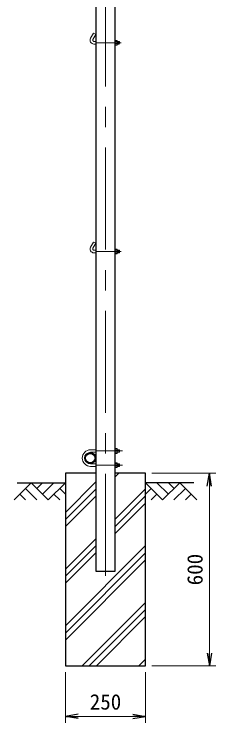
# Model space of a CAD drawing. Units: millimetres, scale not verified. Extents: x -4200 to 4200, y -2970 to 2970.
# Drawn here: x -328 to 301, y -1317 to 889 of the extents above; entities that cross this region are included whole.
import ezdxf
from ezdxf.enums import TextEntityAlignment as Align

# ---------------------------------------------------------------- set-up
doc = ezdxf.new("R2010")
doc.units = ezdxf.units.MM
doc.header["$LTSCALE"] = 10
doc.linetypes.add('USER1', pattern=[50.8, 31.75, -6.35, 6.35, -6.35])
for name, color, linetype, lineweight in [('0-0_D-STR1', 1, 'Continuous', 25), ('0-1_D-STR3', 3, 'Continuous', 13), ('0-2_D-BMK', 2, 'USER1', 13), ('0-4_D-STR-DIM', 7, 'Continuous', 13), ('0-7_D-DCR-HCH', 7, 'Continuous', 13), ('0-8_D-STR4', 7, 'Continuous', 25), ('0-9_D-BGD', 7, 'Continuous', 25)]:
    doc.layers.add(name, color=color, linetype=linetype, lineweight=lineweight)
doc.layers.add('0-5_0', color=7, linetype='Continuous')
doc.styles.add('ＭＳ ゴシック', font='')
doc.styles.get('ＭＳ ゴシック').set_extended_font_data('MS Gothic')

# ---------------------------------------------------------------- blocks, each defined once
blk = doc.blocks.new('_Open')
at = {"layer": '0-5_0'}
blk.add_line((-10, 1.667), (0, 0), dxfattribs=at)
blk.add_lwpolyline([(-10, -1.667), (0, 0), (-10, 0)], dxfattribs=at)

msp = doc.modelspace()

# ---------------------------------------------------------------- linework, layer by layer
at = {"layer": '0-0_D-STR1'}
msp.add_lwpolyline([(-73.4, 1476.23), (-73.4, -844.77), (-12.9, -844.77), (-12.9, 1476.23)], dxfattribs=at)
for radius in [17, 14.7]:
    msp.add_circle((-90.4, -492.77), radius, dxfattribs=at)
at = {"layer": '0-1_D-STR3'}
for p, q in [((-80.33, 829.82), (-89.33, 814.23)), ((-73.4, 825.82), (-82.4, 810.23)), ((-73.4, 825.82), (-80.33, 829.82)), ((-78.94, 804.23), (-73.4, 804.23)), ((-78.94, 796.23), (-73.4, 796.23)), ((-12.9, 807.73), (-12.9, 792.73)), ((-12.9, 807.73), (-7.1, 807.73)), ((-7.1, 803.98), (-12.9, 803.98)), ((-7.1, 796.48), (-12.9, 796.48)), ((-6.4, 806.15), (-6.4, 794.58)), ((-6.4, 804.23), (-0.14, 804.23)), ((-6.4, 803.53), (0.56, 803.53)), ((-6.4, 796.93), (0.56, 796.93)), ((-6.4, 796.23), (-0.14, 796.23)), ((-0.14, 804.23), (-0.14, 796.23)), ((1.06, 803.03), (-0.14, 804.23)), ((-0.14, 796.23), (1.06, 797.43)), ((1.06, 803.03), (1.06, 797.43)), ((1.06, 803.03), (1.06, 797.43)), ((-12.9, 792.73), (-7.1, 792.73)), ((-80.33, 179.82), (-89.33, 164.23)), ((-73.4, 175.82), (-80.33, 179.82)), ((-73.4, 175.82), (-82.4, 160.23)), ((-12.9, 157.73), (-12.9, 142.73)), ((-12.9, 157.73), (-7.1, 157.73)), ((-6.4, 156.15), (-6.4, 144.58)), ((-78.94, 154.23), (-73.4, 154.23)), ((-78.94, 146.23), (-73.4, 146.23)), ((-7.1, 153.98), (-12.9, 153.98)), ((-7.1, 146.48), (-12.9, 146.48)), ((-12.9, 142.73), (-7.1, 142.73)), ((-6.4, 154.23), (-0.14, 154.23)), ((-6.4, 153.53), (0.56, 153.53)), ((-6.4, 146.93), (0.56, 146.93)), ((-6.4, 146.23), (-0.14, 146.23)), ((-0.14, 154.23), (-0.14, 146.23)), ((1.06, 153.03), (-0.14, 154.23)), ((-0.14, 146.23), (1.06, 147.43)), ((1.06, 153.03), (1.06, 147.43)), ((1.06, 153.03), (1.06, 147.43)), ((-12.9, -463.27), (-7.1, -463.27)), ((-89.4, -466.77), (-73.4, -466.77)), ((-89.4, -474.77), (-73.4, -474.77)), ((-7.1, -467.02), (-12.9, -467.02)), ((-7.1, -474.52), (-12.9, -474.52)), ((-6.4, -464.85), (-6.4, -476.42)), ((-6.4, -466.77), (-0.6, -466.77)), ((-6.4, -467.47), (0.1, -467.47)), ((-6.4, -474.07), (0.1, -474.07)), ((-6.4, -474.77), (-0.6, -474.77)), ((-0.6, -466.77), (0.6, -467.97)), ((-0.6, -474.77), (-0.6, -466.77)), ((0.6, -473.57), (-0.6, -474.77)), ((0.6, -473.57), (0.6, -467.97)), ((-12.9, -522.27), (-12.9, -507.27)), ((-12.9, -507.27), (-7.1, -507.27)), ((-89.4, -510.77), (-73.4, -510.77)), ((-89.4, -518.77), (-73.4, -518.77)), ((-7.1, -511.02), (-12.9, -511.02)), ((-7.1, -518.52), (-12.9, -518.52)), ((-12.9, -522.27), (-7.1, -522.27)), ((-6.4, -520.69), (-6.4, -509.13)), ((-6.4, -510.77), (-0.6, -510.77)), ((-6.4, -511.47), (0.1, -511.47)), ((-6.4, -518.07), (0.1, -518.07)), ((-6.4, -518.77), (-0.6, -518.77)), ((-0.6, -510.77), (0.6, -511.97)), ((0.6, -517.57), (0.6, -511.97))]:
    msp.add_line(p, q, dxfattribs=at)
for points in [[(-12.9, -463.27), (-12.9, -478.27), (-7.1, -478.27)], [(0.6, -517.57), (-0.6, -518.77), (-0.6, -510.77)]]:
    msp.add_lwpolyline(points, dxfattribs=at)
for centre, radius, start, end in [((-78.94, 808.23), 12, 150, 270), ((-78.94, 808.23), 4, 150, 270), ((-16.8, 800.23), 10.39, 338.85295, 21.14705), ((-9.2, 805.85), 2.81, 318.21899, 41.78101), ((-9.26, 794.6), 2.86, 319.0514, 40.9486), ((-78.94, 158.23), 12, 150, 270), ((-78.94, 158.23), 4, 150, 270), ((-9.2, 155.85), 2.81, 318.21899, 41.78101), ((-16.8, 150.23), 10.39, 338.85295, 21.14705), ((-9.26, 144.6), 2.86, 319.0514, 40.9486), ((-9.2, -465.15), 2.81, 318.21899, 41.78101), ((-89.4, -492.77), 26, 90, 270), ((-89.4, -492.77), 18, 90, 270), ((-16.8, -470.77), 10.39, 338.85295, 21.14705), ((-9.26, -476.4), 2.86, 319.0514, 40.9486), ((-9.26, -509.15), 2.86, 319.0514, 40.9486), ((-16.8, -514.77), 10.39, 338.85295, 21.14705), ((-9.2, -520.4), 2.81, 318.21899, 41.78101)]:
    msp.add_arc(centre, radius, start, end, dxfattribs=at)
at = {"layer": '0-2_D-BMK'}
for p, q in [((-43.15, -859.77), (-43.15, 1500.23)), ((-73.4, 800.23), (5.95, 800.23)), ((-73.4, 150.23), (5.95, 150.23)), ((-73.4, -470.77), (10.19, -470.77)), ((-73.4, -514.77), (10.19, -514.77))]:
    msp.add_line(p, q, dxfattribs=at)
at = {"layer": '0-4_D-STR-DIM'}
for p, q in [((101.85, -539.77), (300.86, -539.77)), ((280.86, -1099.77), (280.86, -579.77)), ((101.85, -1139.77), (300.86, -1139.77)), ((-168.15, -1159.77), (-168.15, -1317.09)), ((81.85, -1159.77), (81.85, -1317.09)), ((-128.15, -1297.09), (41.85, -1297.09))]:
    msp.add_line(p, q, dxfattribs=at)
at = {"layer": '0-7_D-DCR-HCH'}
for p, q in [((-12.9, -550.76), (-1.91, -539.77)), ((-274.58, -569.77), (-327.79, -622.99)), ((-274.58, -569.77), (-221.36, -622.99)), ((-256.84, -587.51), (-239.1, -569.77)), ((-239.1, -605.25), (-203.63, -569.77)), ((-221.36, -622.99), (-168.15, -569.77)), ((-168.15, -661.82), (-73.4, -567.07)), ((135.06, -622.99), (81.85, -569.77)), ((152.8, -605.25), (117.32, -569.77)), ((188.27, -569.77), (135.06, -622.99)), ((170.63, -587.6), (152.8, -569.77)), ((188.27, -569.77), (241.48, -622.99)), ((-292.31, -587.51), (-256.68, -622.99)), ((-185.89, -587.51), (-168.15, -605.17)), ((-168.15, -683.92), (-73.4, -589.17)), ((-12.9, -683.34), (81.85, -588.59)), ((99.59, -587.51), (81.85, -605.17)), ((206.01, -587.51), (170.37, -622.99)), ((-310.05, -605.25), (-292.23, -622.99)), ((-203.63, -605.25), (-185.81, -622.99)), ((-168.15, -706.01), (-73.4, -611.26)), ((-12.9, -705.44), (81.85, -610.69)), ((117.32, -605.25), (99.5, -622.99)), ((223.75, -605.25), (205.93, -622.99)), ((-12.9, -727.54), (81.85, -632.79)), ((-168.15, -838.59), (-73.4, -743.84)), ((-168.15, -1015.37), (81.85, -765.37)), ((-168.15, -860.69), (-73.4, -765.94)), ((-168.15, -1037.47), (81.85, -787.47)), ((-168.15, -882.79), (-73.4, -788.04)), ((-168.15, -1059.57), (81.85, -809.57)), ((-115.78, -1139.77), (81.85, -942.15)), ((-93.68, -1139.77), (81.85, -964.25)), ((-71.58, -1139.77), (81.85, -986.34)), ((61, -1139.77), (81.85, -1118.92))]:
    msp.add_line(p, q, dxfattribs=at)
at = {"layer": '0-8_D-STR4'}
msp.add_line((81.85, -539.77), (-12.9, -539.77), dxfattribs=at)
msp.add_lwpolyline([(-73.4, -539.77), (-168.15, -539.77), (-168.15, -1139.77), (81.85, -1139.77), (81.85, -539.77)], dxfattribs=at)
at = {"layer": '0-9_D-BGD'}
for p, q in [((-318.15, -569.77), (-168.15, -569.77)), ((231.85, -569.77), (81.85, -569.77))]:
    msp.add_line(p, q, dxfattribs=at)

# ---------------------------------------------------------------- block references
at = {"layer": '0-4_D-STR-DIM', "xscale": 4, "yscale": 4}
for p, rotation in [((280.86, -539.77), 90), ((280.86, -1139.77), 270), ((-168.15, -1297.09), 180)]:
    msp.add_blockref('_Open', p, dxfattribs=dict(at, rotation=rotation))
msp.add_blockref('_Open', (81.85, -1297.09), dxfattribs=at)

# ---------------------------------------------------------------- texts
at = {"layer": '0-4_D-STR-DIM', "style": 'ＭＳ ゴシック'}
msp.add_text('600', height=48.09, rotation=90, dxfattribs=at).set_placement((274.11, -889.02), align=Align.BOTTOM_LEFT)
msp.add_text('250', height=48.09, dxfattribs=at).set_placement((-92.15, -1290.34), align=Align.BOTTOM_LEFT)

doc.saveas('drawing.dxf')
